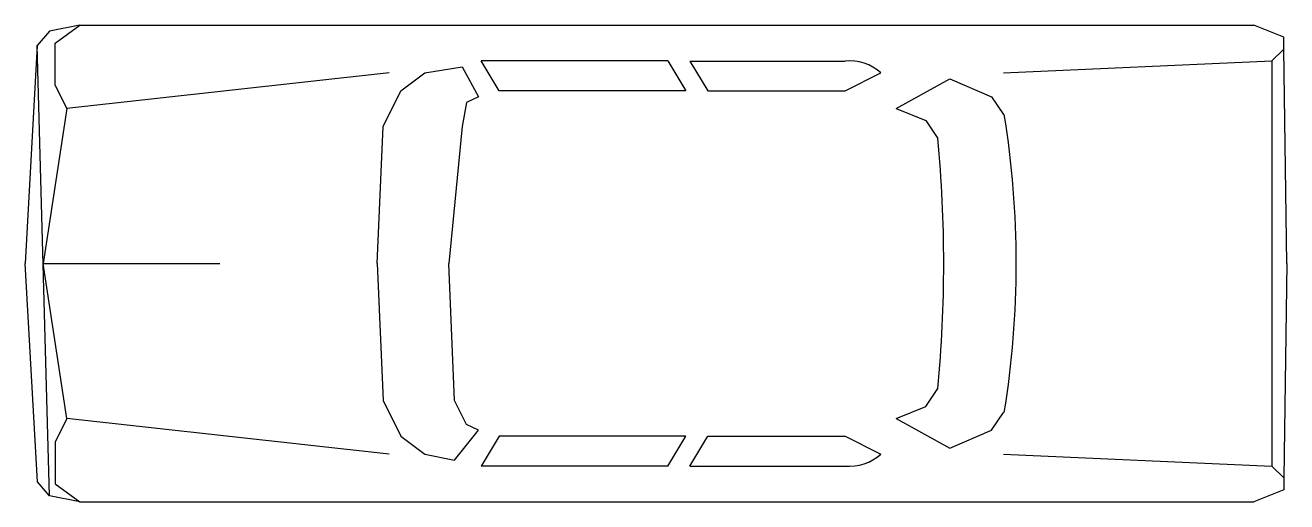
# Model space of a CAD drawing. Extents: x -6.04 to -0.67, y -0.72 to 1.31.
import ezdxf

# ---------------------------------------------------------------- set-up
doc = ezdxf.new("R2010")
doc.units = 0
doc.header["$MEASUREMENT"] = 0
doc.layers.add('01', color=1, linetype='CONTINUOUS')
doc.layers.add('02', color=2, linetype='CONTINUOUS')

msp = doc.modelspace()

# ---------------------------------------------------------------- linework, layer by layer
at = {"layer": '01'}
for p, q in [((-5.9153, 1.2321), (-5.8098, 1.3083)), ((-5.9153, 1.0543), (-5.9153, 1.2321)), ((-0.7337, 1.1559), (-0.6829, 1.2067)), ((-4.3405, 1.1051), (-4.1822, 1.1305)), ((-4.1822, 1.1305), (-4.1119, 1.0035)), ((-4.0242, 1.0289), (-4.1004, 1.1559)), ((-3.3051, 1.1559), (-4.1004, 1.1559)), ((-3.3051, 1.1559), (-3.2289, 1.0289)), ((-3.2113, 1.1556), (-3.1351, 1.0286)), ((-3.2113, 1.1556), (-2.5509, 1.1556)), ((-1.8767, 1.1051), (-0.7337, 1.1559)), ((-0.7337, 1.1559), (-0.7337, -0.5713)), ((-4.4929, 1.1051), (-5.8645, 0.9527)), ((-4.4421, 1.0289), (-4.3405, 1.1051)), ((-2.5509, 1.0286), (-2.3985, 1.1048)), ((-2.3339, 0.9527), (-2.1053, 1.0797)), ((-2.1053, 1.0797), (-1.9275, 1.0035)), ((-5.8645, 0.9527), (-5.9153, 1.0543)), ((-4.5183, 0.8765), (-4.4421, 1.0289)), ((-3.2289, 1.0289), (-4.0242, 1.0289)), ((-3.1351, 1.0286), (-2.5509, 1.0286)), ((-4.1627, 0.9781), (-4.1822, 0.8765)), ((-4.1119, 1.0035), (-4.1627, 0.9781)), ((-1.9275, 1.0035), (-1.8767, 0.9273)), ((-5.8645, 0.9527), (-5.9661, 0.2923)), ((-2.3339, 0.9527), (-2.2069, 0.9019)), ((-4.5437, 0.2923), (-4.5183, 0.8765)), ((-4.1822, 0.8765), (-4.2389, 0.2923)), ((-2.2069, 0.9019), (-2.1561, 0.8257)), ((-5.9661, 0.2923), (-5.2138, 0.2923)), ((-5.8645, -0.3681), (-5.9661, 0.2923)), ((-4.5437, 0.2923), (-4.5183, -0.2919)), ((-4.2135, -0.2919), (-4.2389, 0.2923)), ((-2.2069, -0.3173), (-2.1561, -0.2411)), ((-4.5183, -0.2919), (-4.4421, -0.4443)), ((-4.1627, -0.3935), (-4.2135, -0.2919)), ((-2.3339, -0.3681), (-2.2069, -0.3173)), ((-5.8645, -0.3681), (-5.9153, -0.4697)), ((-4.4929, -0.5205), (-5.8645, -0.3681)), ((-2.3339, -0.3681), (-2.1053, -0.4951)), ((-1.9275, -0.4189), (-1.8767, -0.3427)), ((-4.2135, -0.5459), (-4.1119, -0.4189)), ((-4.1119, -0.4189), (-4.1627, -0.3935)), ((-2.1053, -0.4951), (-1.9275, -0.4189)), ((-5.9153, -0.4697), (-5.9153, -0.6475)), ((-4.4421, -0.4443), (-4.3405, -0.5205)), ((-4.0242, -0.4443), (-4.1004, -0.5713)), ((-3.2289, -0.4443), (-4.0242, -0.4443)), ((-3.3051, -0.5713), (-3.2289, -0.4443)), ((-3.2113, -0.5711), (-3.1351, -0.4441)), ((-3.1351, -0.4441), (-2.5509, -0.4441)), ((-2.5509, -0.4441), (-2.3985, -0.5203)), ((-4.3405, -0.5205), (-4.2135, -0.5459)), ((-1.8767, -0.5205), (-0.7337, -0.5713)), ((-3.3051, -0.5713), (-4.1004, -0.5713)), ((-3.2113, -0.5711), (-2.5509, -0.5711)), ((-0.7337, -0.5713), (-0.6829, -0.6221)), ((-5.9153, -0.6475), (-5.8098, -0.7237))]:
    msp.add_line(p, q, dxfattribs=at)
for centre, radius, start, end in [((-2.5329, 0.9555), 0.2009, 48.0017, 95.1284), ((-5.8161, 0.2923), 3.9941, 350.8522, 9.1479), ((-7.7441, 0.2923), 5.6134, 354.5474, 5.4526), ((-2.5329, -0.371), 0.2009, 264.8716, 311.9983)]:
    msp.add_arc(centre, radius, start, end, dxfattribs=at)
at = {"layer": '02'}
for p, q in [((-5.8098, 1.3083), (-5.9383, 1.2833)), ((-5.8098, 1.3083), (-0.8099, 1.3083)), ((-0.6829, 1.2575), (-0.8099, 1.3083)), ((-5.9383, 1.2833), (-5.9915, 1.2223)), ((-0.6829, 1.2067), (-0.6829, 1.2575)), ((-5.9915, 1.2223), (-6.0423, 0.2923)), ((-5.9387, -0.6983), (-5.9915, 1.2223)), ((-0.6698, 0.2923), (-0.6829, 1.2067)), ((-5.9905, -0.6388), (-6.0423, 0.2923)), ((-0.6698, 0.2923), (-0.6829, -0.6221)), ((-5.9383, -0.6988), (-5.9905, -0.6388)), ((-0.6829, -0.6221), (-0.6829, -0.6729)), ((-0.6829, -0.6729), (-0.8099, -0.7237)), ((-5.8098, -0.7237), (-5.9383, -0.6988)), ((-5.8098, -0.7237), (-0.8099, -0.7237))]:
    msp.add_line(p, q, dxfattribs=at)

doc.saveas('drawing.dxf')
